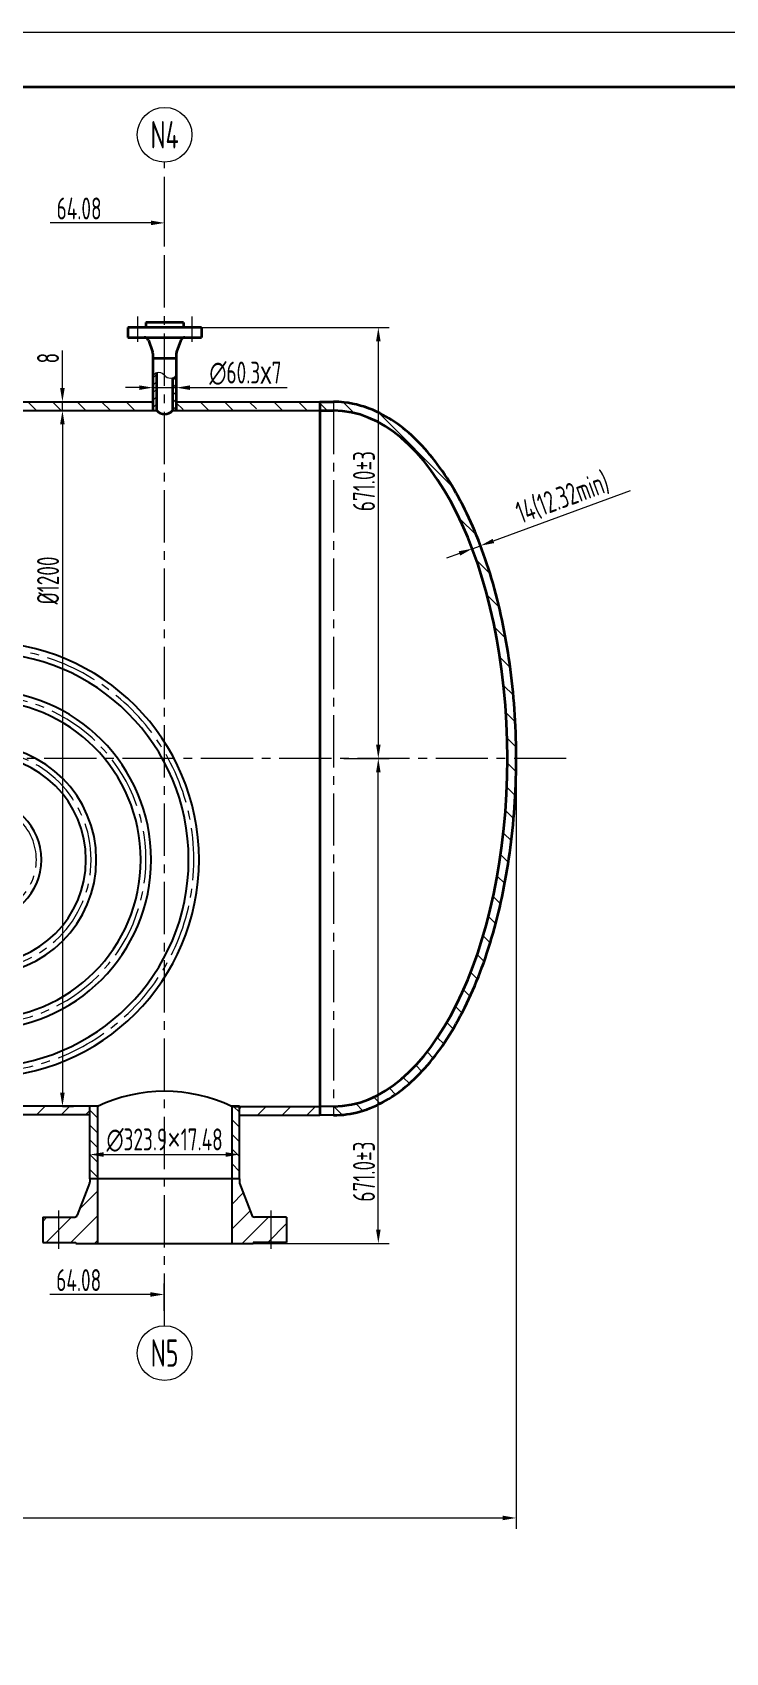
# Model space of a CAD drawing. Header units: millimetres. Extents: x 5765 to 6606, y -201 to 393.
# Drawn here: x 6195.4 to 6321.9, y 97.9 to 393.4 of the extents above; entities that cross this region are included whole.
import ezdxf
from ezdxf.enums import TextEntityAlignment as Align

# ---------------------------------------------------------------- set-up
doc = ezdxf.new("R2010")
doc.units = ezdxf.units.MM
doc.linetypes.add('CENTER2', pattern=[28.575, 19.05, -3.175, 3.175, -3.175])
for name, color, linetype, lineweight in [('1粗实线', 7, 'Continuous', 35), ('2细实线', 3, 'Continuous', 13), ('3中心线', 1, 'CENTER2', 13), ('6剖面线', 6, 'Continuous', 13), ('7文本', 2, 'Continuous', 13), ('8标注', 3, 'Continuous', 13), ('9图表', 4, 'Continuous', 13)]:
    doc.layers.add(name, color=color, linetype=linetype, lineweight=lineweight)
doc.styles.add('lanpec', font='bpec_e.shx', dxfattribs={"width": 0.75, "bigfont": 'hztxt.shx'})
doc.styles.add('lanpec-dim', font='bpec_e.shx', dxfattribs={"width": 0.75})
doc.dimstyles.new('lanpec', dxfattribs={"dimtxt": 4, "dimasz": 2.5, "dimexe": 2, "dimexo": 0, "dimtad": 1, "dimdsep": 46, "dimtxsty": 'lanpec-dim', "dimcen": 2.5, "dimclrd": 256, "dimclre": 256, "dimclrt": 256, "dimazin": 0, "dimtfac": 1, "dimtmove": 0, "dimatfit": 3, "dimfxl": 1, "dimlwd": -1, "dimlwe": -1, "dimarcsym": 0})
doc.dimstyles.new('lanpec$0', dxfattribs={"dimscale": 10, "dimtxt": 4, "dimasz": 2.5, "dimexe": 2, "dimexo": 0, "dimtad": 1, "dimdec": 1, "dimdsep": 46, "dimtxsty": 'lanpec-dim', "dimcen": 0.09, "dimclrd": 256, "dimclre": 256, "dimclrt": 256, "dimadec": 1, "dimazin": 0, "dimtfac": 0.707, "dimtdec": 1, "dimtmove": 0, "dimatfit": 3, "dimfxl": 1, "dimarcsym": 0})

# ---------------------------------------------------------------- blocks, each defined once
blk = doc.blocks.new('A1')
at = {"layer": '1粗实线'}
blk.add_lwpolyline([(-816, 10), (-10, 10), (-10, 584), (-816, 584)], close=True, dxfattribs=at)
at = {"layer": '9图表'}
blk.add_lwpolyline([(-841, 0), (0, 0), (0, 594), (-841, 594)], close=True, dxfattribs=at)
blk = doc.blocks.new('*D49')
at = {"layer": '8标注', "transparency": 16777216}
for p, q in [((6283.69, 260.99), (6283.69, 120.45)), ((5857.9, 242.64), (5857.9, 120.45)), ((5860.4, 122.45), (6281.19, 122.45))]:
    blk.add_line(p, q, dxfattribs=at)
for points in [[(5860.4, 122.87), (5860.4, 122.03), (5857.9, 122.45)], [(6281.19, 122.87), (6281.19, 122.03), (6283.69, 122.45)]]:
    blk.add_solid(points, dxfattribs=at)
at = {"layer": 'Defpoints', "color": 0, "transparency": 16777216}
for p in [(6283.69, 260.99), (5857.9, 242.64), (6283.69, 122.45)]:
    blk.add_point(p, dxfattribs=at)
at = {"layer": '8标注', "transparency": 16777216, "insert": (6070.8, 125.08), "char_height": 4, "attachment_point": 5, "style": 'lanpec-dim'}
blk.add_mtext('7701.343', dxfattribs=at)
blk = doc.blocks.new('*D50')
at = {"layer": '8标注', "transparency": 16777216}
for p, q in [((6200.87, 324.45), (6202.87, 324.45)), ((6200.87, 321.95), (6200.87, 200.03)), ((6200.87, 197.53), (6202.87, 197.53))]:
    blk.add_line(p, q, dxfattribs=at)
for points in [[(6200.45, 321.95), (6201.28, 321.95), (6200.87, 324.45)], [(6200.45, 200.03), (6201.28, 200.03), (6200.87, 197.53)]]:
    blk.add_solid(points, dxfattribs=at)
at = {"layer": 'Defpoints', "color": 0, "transparency": 16777216}
for p in [(6200.87, 324.45), (6200.87, 197.53), (6200.87, 197.53)]:
    blk.add_point(p, dxfattribs=at)
at = {"layer": '8标注', "transparency": 16777216, "insert": (6198.24, 293.47), "char_height": 4, "attachment_point": 5, "rotation": 90, "style": 'lanpec-dim'}
blk.add_mtext('%%C1200', dxfattribs=at)
blk = doc.blocks.new('*D41')
at = {"layer": '8标注', "transparency": 16777216}
for p, q in [((6205.87, 188.75), (6205.87, 190.75)), ((6233.17, 187.36), (6233.17, 190.75)), ((6208.37, 188.75), (6230.67, 188.75))]:
    blk.add_line(p, q, dxfattribs=at)
for points in [[(6208.37, 189.16), (6208.37, 188.33), (6205.87, 188.75)], [(6230.67, 189.16), (6230.67, 188.33), (6233.17, 188.75)]]:
    blk.add_solid(points, dxfattribs=at)
at = {"layer": 'Defpoints', "color": 0, "transparency": 16777216}
for p in [(6205.87, 188.75), (6233.17, 188.75), (6233.17, 187.36)]:
    blk.add_point(p, dxfattribs=at)
at = {"layer": '8标注', "transparency": 16777216, "insert": (6219.52, 191.37), "char_height": 4, "attachment_point": 5, "style": 'lanpec-dim'}
blk.add_mtext('∅323.9{\\fArial|b0|i0|c0|p34;×}17.48', dxfattribs=at)
blk = doc.blocks.new('*D43')
at = {"layer": '8标注', "transparency": 16777216}
for p, q in [((6200.87, 328.55), (6200.87, 335.42)), ((6205.39, 326.05), (6198.87, 326.05)), ((6200.87, 324.45), (6200.87, 326.05)), ((6204.87, 324.45), (6198.87, 324.45)), ((6200.87, 321.95), (6200.87, 319.45))]:
    blk.add_line(p, q, dxfattribs=at)
for points in [[(6200.45, 328.55), (6201.28, 328.55), (6200.87, 326.05)], [(6200.45, 321.95), (6201.28, 321.95), (6200.87, 324.45)]]:
    blk.add_solid(points, dxfattribs=at)
at = {"layer": 'Defpoints', "color": 0, "transparency": 16777216}
for p in [(6200.87, 326.05), (6205.39, 326.05), (6204.87, 324.45)]:
    blk.add_point(p, dxfattribs=at)
at = {"layer": '8标注', "transparency": 16777216, "insert": (6198.24, 334.02), "char_height": 4, "attachment_point": 5, "rotation": 90, "style": 'lanpec-dim'}
blk.add_mtext('8', dxfattribs=at)
blk = doc.blocks.new('管口号')
at = {"layer": '2细实线'}
blk.add_circle((0, 5), 5, dxfattribs=at)
at = {"layer": '7文本', "style": 'lanpec', "width": 0.75}
blk.add_attdef('N', text='', height=5, dxfattribs=at).set_placement((0, 5), align=Align.MIDDLE_CENTER)
blk = doc.blocks.new('*D48')
at = {"layer": '8标注', "transparency": 16777216}
for p, q in [((6252.25, 260.99), (6260.52, 260.99)), ((6258.52, 175.03), (6258.52, 258.49)), ((6223.44, 172.53), (6260.52, 172.53))]:
    blk.add_line(p, q, dxfattribs=at)
for points in [[(6258.11, 258.49), (6258.94, 258.49), (6258.52, 260.99)], [(6258.11, 175.03), (6258.94, 175.03), (6258.52, 172.53)]]:
    blk.add_solid(points, dxfattribs=at)
at = {"layer": 'Defpoints', "color": 0, "transparency": 16777216}
for p in [(6252.25, 260.99), (6258.52, 260.99), (6223.44, 172.53)]:
    blk.add_point(p, dxfattribs=at)
at = {"layer": '8标注', "transparency": 16777216, "insert": (6255.9, 185.64), "char_height": 4, "attachment_point": 5, "rotation": 90, "style": 'lanpec-dim'}
blk.add_mtext('671.0±3', dxfattribs=at)
blk = doc.blocks.new('*D55')
at = {"layer": '8标注', "transparency": 16777216}
for p, q in [((6214.88, 328.64), (6212.38, 328.64)), ((6217.38, 328.64), (6217.38, 330.64)), ((6217.38, 328.64), (6221.65, 328.64)), ((6221.65, 327.3), (6221.65, 330.64)), ((6224.15, 328.64), (6241.89, 328.64))]:
    blk.add_line(p, q, dxfattribs=at)
for points in [[(6214.88, 329.05), (6214.88, 328.22), (6217.38, 328.64)], [(6224.15, 329.05), (6224.15, 328.22), (6221.65, 328.64)]]:
    blk.add_solid(points, dxfattribs=at)
at = {"layer": 'Defpoints', "color": 0, "transparency": 16777216}
for p in [(6217.38, 328.64), (6221.65, 328.64), (6221.65, 327.3)]:
    blk.add_point(p, dxfattribs=at)
at = {"layer": '8标注', "transparency": 16777216, "insert": (6234.27, 331.26), "char_height": 4, "attachment_point": 5, "style": 'lanpec-dim'}
blk.add_mtext('∅60.3{\\fArial|b0|i0|c0|p34;x}7', dxfattribs=at)
blk = doc.blocks.new('*D61')
at = {"layer": '8标注', "transparency": 16777216}
for p, q in [((6279.52, 300.67), (6304.53, 309.85)), ((6277.44, 299.09), (6276.49, 301.68)), ((6275.94, 298.54), (6274.98, 301.13)), ((6275.67, 299.26), (6277.18, 299.81)), ((6273.33, 298.39), (6270.98, 297.53))]:
    blk.add_line(p, q, dxfattribs=at)
for points in [[(6273.18, 298.79), (6273.47, 298), (6275.67, 299.26)], [(6279.38, 301.06), (6279.67, 300.28), (6277.18, 299.81)]]:
    blk.add_solid(points, dxfattribs=at)
at = {"layer": 'Defpoints', "color": 0, "transparency": 16777216}
for p in [(6275.94, 298.54), (6277.18, 299.81), (6277.44, 299.09)]:
    blk.add_point(p, dxfattribs=at)
at = {"layer": '8标注', "transparency": 16777216, "insert": (6292.17, 308.5), "char_height": 4, "attachment_point": 5, "rotation": 20.1592, "style": 'lanpec-dim'}
blk.add_mtext('{\\Fbpec_e,hztxt|c134;14(12.32min)}', dxfattribs=at)
blk = doc.blocks.new('*D58')
at = {"layer": '8标注', "transparency": 16777216}
for p, q in [((6222.95, 339.6), (6260.52, 339.6)), ((6258.52, 337.1), (6258.52, 263.49)), ((6252.25, 260.99), (6260.52, 260.99))]:
    blk.add_line(p, q, dxfattribs=at)
for points in [[(6258.11, 337.1), (6258.94, 337.1), (6258.52, 339.6)], [(6258.11, 263.49), (6258.94, 263.49), (6258.52, 260.99)]]:
    blk.add_solid(points, dxfattribs=at)
at = {"layer": 'Defpoints', "color": 0, "transparency": 16777216}
for p in [(6222.95, 339.6), (6252.25, 260.99), (6258.52, 260.99)]:
    blk.add_point(p, dxfattribs=at)
at = {"layer": '8标注', "transparency": 16777216, "insert": (6255.9, 311.58), "char_height": 4, "attachment_point": 5, "rotation": 90, "style": 'lanpec-dim'}
blk.add_mtext('671.0±3', dxfattribs=at)
blk = doc.blocks.new('*D71')
at = {"layer": '8标注', "transparency": 16777216}
for p, q in [((6219.52, 355.73), (6219.52, 360.69)), ((6217.02, 358.69), (6198.62, 358.69))]:
    blk.add_line(p, q, dxfattribs=at)
blk.add_solid([(6217.02, 359.11), (6217.02, 358.28), (6219.52, 358.69)], dxfattribs=at)
at = {"layer": 'Defpoints', "color": 0, "transparency": 16777216}
for p in [(6219.52, 358.69), (6155.43, 355.73), (6219.52, 355.73)]:
    blk.add_point(p, dxfattribs=at)
at = {"layer": '8标注', "transparency": 16777216, "insert": (6203.91, 361.32), "char_height": 4, "attachment_point": 5, "style": 'lanpec-dim'}
blk.add_mtext('64.08', dxfattribs=at)
blk = doc.blocks.new('_None')
blk = doc.blocks.new('*D74')
at = {"layer": '8标注', "transparency": 16777216}
for p, q in [((6216.94, 163.22), (6198.55, 163.22)), ((6219.44, 160.25), (6219.44, 165.22))]:
    blk.add_line(p, q, dxfattribs=at)
blk.add_solid([(6216.94, 163.63), (6216.94, 162.8), (6219.44, 163.22)], dxfattribs=at)
at = {"layer": 'Defpoints', "color": 0, "transparency": 16777216}
for p in [(6219.44, 163.22), (6155.36, 160.25), (6219.44, 160.25)]:
    blk.add_point(p, dxfattribs=at)
at = {"layer": '8标注', "transparency": 16777216, "insert": (6203.84, 165.84), "char_height": 4, "attachment_point": 5, "style": 'lanpec-dim'}
blk.add_mtext('64.08', dxfattribs=at)

msp = doc.modelspace()

# ---------------------------------------------------------------- hatches: boundary and pattern name
at = {"layer": '6剖面线'}
h = msp.add_hatch(dxfattribs=at)
h.set_pattern_fill('ANSI31', color=256, scale=0.3, style=0)
h.set_pattern_definition([(45, (4681.2315, 1264.6834), (-0.6735192, 0.6735192), [])])
h.paths.add_polyline_path([(6218.099, 331.391, 0.1674325), (6217.379, 330.903), (6217.379, 324.451), (6218.099, 324.451)])
h.paths.add_polyline_path([(6221.651, 330.903, -0.1674325), (6220.931, 330.415), (6220.931, 324.451), (6221.651, 324.451)])
h = msp.add_hatch(dxfattribs=at)
h.set_pattern_fill('ANSI31', color=256, angle=90, style=0)
h.set_pattern_definition([(135, (-25.897, -0.1106), (-2.245064, -2.245064), [])])
h.paths.add_polyline_path([(6055.323, 326.051), (6055.323, 324.451), (6094.033, 324.451), (6094.033, 326.051)])
h.paths.add_polyline_path([(6155.433, 324.451), (6155.433, 326.051), (6122.733, 326.051), (6122.733, 324.451)])
h.paths.add_polyline_path([(6122.733, 324.451), (6122.733, 326.051), (6094.033, 326.051), (6094.033, 324.451), (6104.283, 324.451)])
h.paths.add_polyline_path([(6155.433, 326.051), (6155.433, 324.451), (6217.379, 324.451), (6217.379, 326.051)])
edge = h.paths.add_edge_path()
edge.add_arc((6229.476, 325.672), 1.221, 215, 325)
edge.add_arc((6231.476, 325.672), 1.221, 215, 325)
edge.add_arc((6233.476, 325.672), 1.221, 215, 325)
edge.add_arc((6235.476, 325.672), 1.221, 215, 325)
edge.add_arc((6237.476, 325.672), 1.221, 215, 325)
edge.add_arc((6239.476, 325.672), 1.221, 215, 325)
edge.add_arc((6241.476, 325.672), 1.221, 215, 325)
edge.add_arc((6243.476, 325.672), 1.221, 215, 325)
edge.add_arc((6245.476, 325.672), 1.221, 215, 325)
edge.add_arc((6247.391, 325.687), 1.161, 218.01279, 293.62705)
edge.add_line((6247.856, 324.623), (6247.856, 326.051))
edge.add_line((6247.856, 326.051), (6223.752, 326.051))
edge.add_arc((6224.666, 325.882), 0.93, 169.50347, 258.19859)
edge.add_arc((6225.476, 325.672), 1.221, 215, 325)
edge.add_arc((6227.476, 325.672), 1.221, 215, 325)
edge = h.paths.add_edge_path()
edge.add_arc((6224.666, 325.882), 0.93, 169.50347, 270, ccw=False)
edge.add_line((6223.752, 326.051), (6221.651, 326.051))
edge.add_line((6221.651, 326.051), (6221.651, 324.451))
edge.add_line((6221.651, 324.451), (6224.666, 324.952))
h = msp.add_hatch(dxfattribs=at)
h.set_pattern_fill('ANSI31', color=256, angle=90, style=0)
h.set_pattern_definition([(135, (-44.187, 3.878), (-2.245064, -2.245064), [])])
edge = h.paths.add_edge_path()
edge.add_spline(control_points=[(6250.356, 195.921), (6251.981, 195.921), (6253.606, 196.149), (6256.8, 197.047), (6258.37, 197.716), (6262.771, 200.238), (6265.484, 202.615), (6270.454, 208.607), (6272.713, 212.224), (6276.666, 220.459), (6278.36, 225.077), (6281.083, 235.01), (6282.113, 240.324), (6283.446, 251.296), (6283.749, 256.953), (6283.608, 268.232), (6283.164, 273.853), (6281.558, 284.682), (6280.396, 289.89), (6277.425, 299.548), (6275.615, 303.997), (6271.452, 311.845), (6269.099, 315.244), (6263.961, 320.758), (6261.173, 322.875), (6256.297, 325.149), (6254.291, 325.725), (6251.63, 326.016), (6250.993, 326.051), (6250.356, 326.051)], knot_values=[3.1415927, 3.1415927, 3.1415927, 3.1415927, 3.281154, 3.281154, 3.4207154, 3.4207154, 3.6840495, 3.6840495, 3.9473836, 3.9473836, 4.2107177, 4.2107177, 4.4740518, 4.4740518, 4.737386, 4.737386, 5.0007201, 5.0007201, 5.2640542, 5.2640542, 5.5273883, 5.5273883, 5.7907224, 5.7907224, 6.0540566, 6.0540566, 6.22848, 6.22848, 6.2831853, 6.2831853, 6.2831853, 6.2831853], degree=3, periodic=0)
edge.add_line((6250.356, 326.051), (6250.356, 324.451))
edge.add_ellipse((6250.356, 260.986), major_axis=(0, 63.465), ratio=0.5, start_angle=180, end_angle=360, ccw=False)
edge.add_line((6250.356, 197.521), (6250.356, 195.921))
h.paths.add_polyline_path([(6250.356, 326.051), (6248.896, 326.051, -0.2410799), (6248.376, 325.068, -0.1511721), (6247.856, 324.619), (6247.856, 324.451), (6250.356, 324.451)])
h.paths.add_polyline_path([(6248.896, 326.051), (6247.856, 326.051), (6247.856, 324.619, 0.1511721), (6248.376, 325.068, 0.2410799)], flags=17)
h.paths.add_polyline_path([(6250.356, 197.521), (6247.856, 197.521), (6247.856, 195.921), (6250.356, 195.921)])
h = msp.add_hatch(dxfattribs=at)
h.set_pattern_fill('ANSI31', color=256, style=0)
h.set_pattern_definition([(45, (-44.187, 3.882), (-2.245064, 2.245064), [])])
h.paths.add_polyline_path([(6247.856, 197.525), (6233.165, 197.525), (6233.165, 195.925), (6247.856, 195.925)])
h.paths.add_polyline_path([(6094.033, 197.525), (6094.033, 195.925), (6205.865, 195.925), (6205.865, 197.525)])
h.paths.add_polyline_path([(6066.733, 195.925), (6066.733, 197.525), (6055.323, 197.525), (6055.323, 195.925)])
h = msp.add_hatch(dxfattribs=at)
h.set_pattern_fill('ANSI31', color=256, scale=0.6, angle=90, style=0)
h.set_pattern_definition([(135, (6205.5357, 189.0596), (-1.34704, -1.34704), [])])
h.paths.add_polyline_path([(6207.265, 184.325), (6205.865, 184.325), (6205.865, 197.525), (6207.265, 197.525)])
h.paths.add_polyline_path([(6233.165, 184.325), (6231.765, 184.325), (6231.765, 197.525), (6233.165, 197.525)])
h = msp.add_hatch(dxfattribs=at)
h.set_pattern_fill('ANSI31', color=256, style=0)
h.set_pattern_definition([(45, (5987.594, 1228.6083), (-2.245064, 2.245064), [])])
h.paths.add_polyline_path([(6238.885, 177.335), (6237.385, 177.335), (6237.385, 172.725), (6238.885, 172.725)])
h.paths.add_polyline_path([(6240.385, 177.335), (6238.885, 177.335), (6238.885, 172.725), (6240.385, 172.725)])
h.paths.add_polyline_path([(6237.385, 172.725), (6235.705, 172.725), (6235.705, 172.525), (6231.765, 172.525), (6231.765, 184.325), (6233.165, 184.325), (6233.165, 183.717, 0.09138), (6233.198, 183.539), (6235.442, 177.657, 0.3110597), (6235.91, 177.335), (6237.385, 177.335)])
h.paths.add_polyline_path([(6241.765, 172.725), (6240.385, 172.725), (6240.385, 177.335), (6241.765, 177.335)])
h.paths.add_polyline_path([(6207.265, 172.525), (6203.325, 172.525), (6203.325, 172.725), (6200.145, 172.725), (6200.145, 177.335), (6203.121, 177.335, 0.3110597), (6203.588, 177.657), (6205.832, 183.539, 0.09138), (6205.865, 183.717), (6205.865, 184.325), (6207.265, 184.325)])
h.paths.add_polyline_path([(6200.145, 172.725), (6197.265, 172.725), (6197.265, 177.335), (6200.145, 177.335)])

# ---------------------------------------------------------------- linework, layer by layer
for p, q in [((6055.323, 326.051), (6217.379, 326.051)), ((6221.651, 326.051), (6247.856, 326.051)), ((6247.856, 195.925), (6247.856, 326.051)), ((6247.856, 326.047), (6247.856, 195.921)), ((6055.323, 324.451), (6218.099, 324.451)), ((6220.931, 324.451), (6247.856, 324.451)), ((6092.633, 197.636), (6207.5, 197.636)), ((6094.033, 196.036), (6205.865, 196.036)), ((6205.865, 184.325), (6205.865, 197.525)), ((6205.865, 184.325), (6205.865, 197.525)), ((6207.265, 197.525), (6207.265, 172.525)), ((6231.53, 197.636), (6233.162, 197.636)), ((6231.765, 197.525), (6247.856, 197.525)), ((6231.765, 197.525), (6231.765, 172.525)), ((6233.165, 184.325), (6233.165, 197.525)), ((6233.165, 184.325), (6233.165, 197.525)), ((6233.165, 195.925), (6247.856, 195.925)), ((6250.356, 197.521), (6247.856, 197.521)), ((6250.356, 195.921), (6247.856, 195.921)), ((6205.832, 183.539), (6203.588, 177.657)), ((6233.165, 184.325), (6205.865, 184.325)), ((6205.865, 184.325), (6205.865, 183.717)), ((6233.165, 184.325), (6233.165, 183.717)), ((6233.198, 183.539), (6235.442, 177.657)), ((6197.265, 177.335), (6197.265, 172.725)), ((6197.265, 177.335), (6203.121, 177.335)), ((6241.765, 177.335), (6235.91, 177.335)), ((6241.765, 177.335), (6241.765, 172.725)), ((6197.265, 172.725), (6203.325, 172.725)), ((6203.325, 172.725), (6203.325, 172.525)), ((6203.325, 172.525), (6235.705, 172.525)), ((6241.765, 172.725), (6235.705, 172.725)), ((6235.705, 172.725), (6235.705, 172.525))]:
    msp.add_line(p, q)
for centre, radius, start, end in [((6186.106, 242.525), 39.7, 270, 90), ((6186.106, 242.525), 37.8, 270, 90), ((6186.106, 242.525), 30.95, 270, 90), ((6186.106, 242.525), 29.05, 270, 90), ((6186.106, 242.525), 20.95, 270, 90), ((6186.106, 242.525), 19.05, 270, 90), ((6186.106, 242.525), 10.95, 270, 90), ((6219.515, 171.825), 28.471, 64.51564, 115.48436), ((6205.365, 183.717), 0.5, 339.11524, 0), ((6233.665, 183.717), 0.5, 180, 200.88476), ((6203.121, 177.835), 0.5, 270, 339.11524), ((6235.91, 177.835), 0.5, 200.88476, 270)]:
    msp.add_arc(centre, radius, start, end)
at = {"layer": '1粗实线', "ltscale": 0.5}
for p, q in [((6222.947, 340.537), (6216.083, 340.537)), ((6216.083, 340.537), (6216.083, 339.597)), ((6222.947, 340.537), (6222.947, 339.597)), ((6226.235, 339.597), (6212.795, 339.597)), ((6212.795, 339.597), (6212.795, 337.805)), ((6212.795, 337.805), (6226.235, 337.805)), ((6216.547, 337.283), (6217.33, 335.164)), ((6222.484, 337.283), (6221.701, 335.164)), ((6226.235, 339.597), (6226.235, 337.805)), ((6217.379, 334.887), (6217.379, 334.037)), ((6217.379, 334.037), (6221.651, 334.037)), ((6217.379, 334.037), (6217.379, 324.451)), ((6221.651, 334.887), (6221.651, 334.037)), ((6221.651, 334.037), (6221.651, 324.451)), ((6218.099, 324.451), (6218.099, 331.391)), ((6220.931, 330.415), (6220.931, 324.451))]:
    msp.add_line(p, q, dxfattribs=at)
at = {"layer": '1粗实线'}
for p, q in [((6247.856, 326.051), (6250.356, 326.051)), ((6247.856, 326.051), (6247.856, 195.921)), ((6247.856, 324.451), (6250.356, 324.451))]:
    msp.add_line(p, q, dxfattribs=at)
at = {"layer": '1粗实线', "ltscale": 0.5}
for centre, radius, start, end in [((6215.796, 337.005), 0.8, 20.28013, 90), ((6223.234, 337.005), 0.8, 90, 159.71987), ((6216.579, 334.887), 0.8, 0, 20.28013), ((6222.451, 334.887), 0.8, 159.71987, 180), ((6219.515, 325.655), 1.858, 220.35736, 319.64264)]:
    msp.add_arc(centre, radius, start, end, dxfattribs=at)
at = {"layer": '1粗实线'}
msp.add_ellipse((6250.356, 260.986), major_axis=(0, 63.465), ratio=0.5, start_param=3.1415927, end_param=6.2831853, dxfattribs=at)
msp.add_open_spline([(6250.356, 195.921), (6251.981, 195.921), (6253.606, 196.149), (6256.8, 197.047), (6258.37, 197.716), (6262.771, 200.238), (6265.484, 202.615), (6270.454, 208.607), (6272.713, 212.224), (6276.666, 220.459), (6278.36, 225.077), (6281.083, 235.01), (6282.113, 240.324), (6283.446, 251.296), (6283.749, 256.953), (6283.608, 268.232), (6283.164, 273.853), (6281.558, 284.682), (6280.396, 289.89), (6277.425, 299.548), (6275.615, 303.997), (6271.452, 311.845), (6269.099, 315.244), (6263.961, 320.758), (6261.173, 322.875), (6256.297, 325.149), (6254.291, 325.725), (6251.63, 326.016), (6250.993, 326.051), (6250.356, 326.051)], degree=3, knots=[3.1415927, 3.1415927, 3.1415927, 3.1415927, 3.281154, 3.281154, 3.4207154, 3.4207154, 3.6840495, 3.6840495, 3.9473836, 3.9473836, 4.2107177, 4.2107177, 4.4740518, 4.4740518, 4.737386, 4.737386, 5.0007201, 5.0007201, 5.2640542, 5.2640542, 5.5273883, 5.5273883, 5.7907224, 5.7907224, 6.0540566, 6.0540566, 6.22848, 6.22848, 6.2831853, 6.2831853, 6.2831853, 6.2831853], dxfattribs=at)
at = {"layer": '2细实线'}
msp.add_lwpolyline([(6217.379, 330.903, -0.5), (6219.515, 330.903, 0.5), (6221.651, 330.903, 0.5)], format="xyb", dxfattribs=at)
at = {"layer": '3中心线', "ltscale": 0.5}
for p, q in [((6219.515, 157.525), (6219.515, 369.762)), ((6214.563, 341.616), (6214.563, 337.005)), ((6224.467, 341.616), (6224.467, 337.005)), ((6250.356, 326.051), (6250.356, 195.921)), ((6292.81, 260.988), (6055.323, 260.988)), ((6200.145, 178.525), (6200.145, 171.535)), ((6238.885, 178.525), (6238.885, 171.535))]:
    msp.add_line(p, q, dxfattribs=at)
for radius in [38.75, 30, 20, 10]:
    msp.add_arc((6186.106, 242.525), radius, 270, 90, dxfattribs=at)

# ---------------------------------------------------------------- block references
at = {"layer": '2细实线'}
msp.add_blockref('A1', (6606.028, -200.559), dxfattribs=at)
at = {"layer": '8标注'}
for p, values in [((6219.515, 369.762), {'N': 'N4'}), ((6219.515, 147.525), {'N': 'N5'})]:
    msp.add_blockref('管口号', p, dxfattribs=at).add_auto_attribs(values)

# ---------------------------------------------------------------- dimensions: what is measured, and where the dimension line sits
for base, p1, p2, picture, middle in [((6219.515, 358.692), (6155.433, 355.725), (6219.515, 355.725), '*D71', (6203.913, 358.692)), ((6219.443, 163.217), (6155.36, 160.25), (6219.443, 160.25), '*D74', (6203.84, 163.217))]:
    dim = msp.add_linear_dim(base=base, p1=p1, p2=p2, dimstyle='lanpec$0', override={"dimscale": 1, "dimdec": 2, "dimblk1": 'None', "dimsah": 1, "dimcen": 2.5, "dimse1": 1, "dimsd1": 1, "dimadec": 2, "dimtfac": 1, "dimtdec": 2, "dimlwd": 65535, "dimlwe": 65535}, dxfattribs=at)
    dim.commit()
    dim.dimension.update_dxf_attribs({"geometry": picture, "text_midpoint": middle, "dimtype": 160})
for p1, angle, picture, middle in [((6222.947, 339.597), 90, '*D58', (6258.523, 311.582)), ((6223.439, 172.525), 270, '*D48', (6258.523, 185.639))]:
    dim = msp.add_linear_dim(base=(6258.523, 260.988), p1=p1, p2=(6252.253, 260.988), angle=angle, text='671.0±3', dimstyle='lanpec$0', override={"dimscale": 1, "dimdec": 2, "dimcen": 2.5, "dimadec": 2, "dimtfac": 1, "dimtdec": 2, "dimlwd": 65535, "dimlwe": 65535}, dxfattribs=at)
    dim.commit()
    dim.dimension.update_dxf_attribs({"geometry": picture, "text_midpoint": middle, "dimtype": 160})
for base, p1, p2, text, picture, middle in [((6200.865, 326.051), (6204.865, 324.451), (6205.393, 326.051), '8', '*D43', (6200.865, 334.019)), ((6200.865, 197.525), (6200.865, 324.451), (6200.865, 197.525), '%%C1200', '*D50', (6200.865, 293.472))]:
    dim = msp.add_linear_dim(base=base, p1=p1, p2=p2, angle=90, text=text, dimstyle='lanpec', dxfattribs=at)
    dim.commit()
    dim.dimension.update_dxf_attribs({"geometry": picture, "text_midpoint": middle, "dimtype": 160})
dim = msp.add_linear_dim(base=(6221.651, 328.637), p1=(6217.379, 328.637), p2=(6221.651, 327.302), text='∅60.3{\\fArial|b0|i0|c0|p34;x}7', dimstyle='lanpec', dxfattribs=at)
dim.commit()
dim.dimension.update_dxf_attribs({"geometry": '*D55', "text_midpoint": (6234.268, 328.637), "dimtype": 160})
dim = msp.add_aligned_dim(p1=(6275.936, 298.543), p2=(6277.438, 299.094), distance=0.76, text='{\\Fbpec_e,hztxt|c134;14(12.32min)}', dimstyle='lanpec$0', override={"dimscale": 1, "dimdec": 2, "dimcen": 2.5, "dimadec": 2, "dimtfac": 1, "dimtdec": 2, "dimlwd": 65535, "dimlwe": 65535}, dxfattribs=at)
dim.commit()
dim.dimension.update_dxf_attribs({"geometry": '*D61', "text_midpoint": (6292.167, 308.502)})
for base, p1, p2, text, picture, middle in [((6283.689, 122.45), (5857.902, 242.636), (6283.689, 260.986), '7701.343', '*D49', (6070.795, 125.075)), ((6233.165, 188.747), (6205.865, 188.747), (6233.165, 187.356), '∅323.9{\\fArial|b0|i0|c0|p34;×}17.48', '*D41', (6219.515, 191.372))]:
    dim = msp.add_linear_dim(base=base, p1=p1, p2=p2, text=text, dimstyle='lanpec', dxfattribs=at)
    dim.commit()
    dim.dimension.update_dxf_attribs({"geometry": picture, "text_midpoint": middle})

doc.saveas('drawing.dxf')
